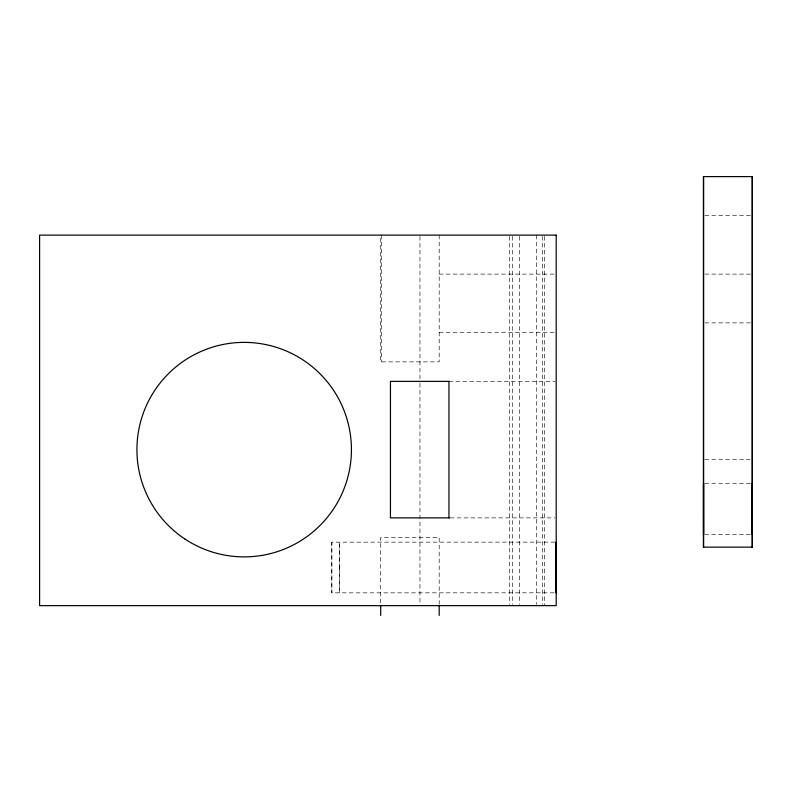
<?xml version="1.0" encoding="UTF-8"?>
<svg xmlns="http://www.w3.org/2000/svg" width="792" height="792" viewBox="0 0 792 792"><rect width="100%" height="100%" fill="white"/><g stroke="black" fill="none" stroke-linecap="round" stroke-linejoin="round"><path stroke-width="0.59" stroke-dasharray="3.96 2.97" d="M339.61 567.498L339.629 542.154L339.639 592.852L339.659 567.498M554.865 542.124L331.828 542.154L331.808 554.826L331.838 592.852L554.875 592.822M704.86 215.612L752.4 215.612M439.194 274.111L554.974 274.111M704.86 274.111L752.4 274.111M704.86 322.869L752.4 322.869M439.194 332.62L554.974 332.62M448.945 381.378L554.984 381.378M704.86 459.38L749.965 459.38M704.761 483.615L752.291 483.615M450.183 517.889L554.984 517.889M704.761 534.323L752.301 534.323M331.828 542.154L331.838 592.852M544.51 236.343L544.51 605.642M542.56 236.343L542.56 604.405M536.709 235.115L536.709 604.405M519.572 236.343L519.572 604.405M512.493 236.343L512.493 604.405M509.662 236.343L509.662 604.405M439.194 235.115L439.194 361.875L380.695 361.875L380.695 235.115M439.194 604.425L439.194 537.392L380.695 537.392L380.695 604.425M419.958 236.343L419.958 382.09M419.958 383.328L419.958 605.642M381.665 235.115L381.665 361.875"/><path stroke-width="1.19" d="M449.401 381.378L390.446 381.378L390.446 517.889L449.401 517.889M752.143 176.606L752.143 547.143M703.643 176.606L703.643 547.143M448.945 381.378L448.945 517.889M439.194 605.642L439.194 615.394M380.695 605.642L380.695 615.394M556.073 560.914L556.103 592.822L556.103 542.124L556.073 560.914M703.514 502.405L703.543 534.323L703.534 483.615L703.514 502.405M752.271 502.405L752.301 534.323L752.291 483.615L752.271 502.405M752.4 176.606L703.395 176.606L703.395 547.143L752.4 547.143L752.4 176.606M556.202 235.115L39.6 235.115L39.61 605.642L556.202 605.642L556.202 235.115M184.823 538.966A107.257 107.257 0 0 0 351.222 456.36A107.257 107.257 0 0 0 196.485 353.559A107.257 107.257 0 0 0 184.823 538.966"/></g></svg>
